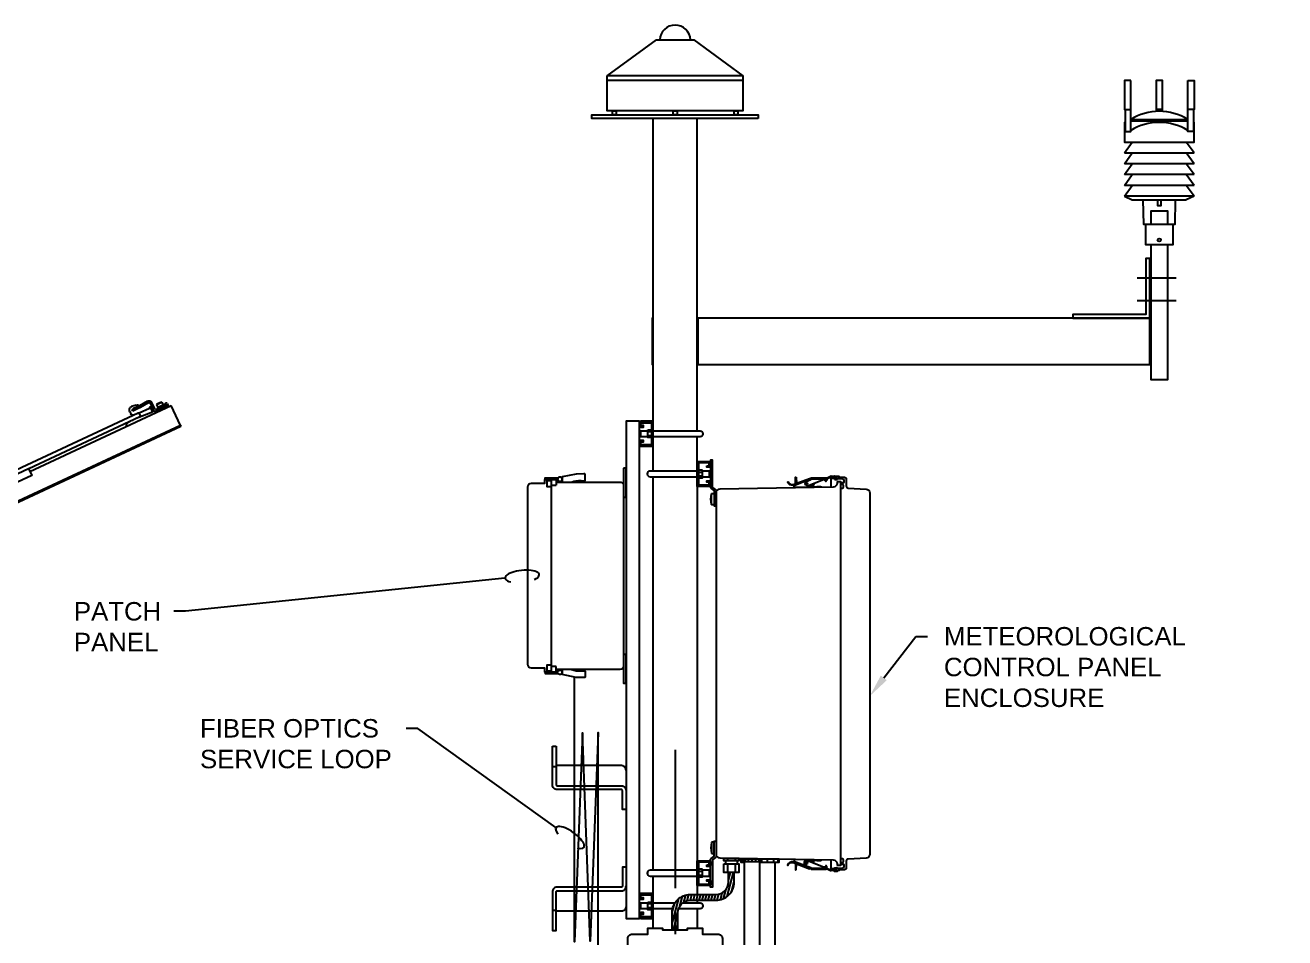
# Model space of a CAD drawing. Header units: feet. Extents: x -17 to 661, y -41 to 600.
# Drawn here: x 611.03 to 617.86, y 593.04 to 597.99 of the extents above; entities that cross this region are included whole.
import ezdxf
from ezdxf import colors
from ezdxf.entities.mleader import LeaderData, LeaderLine
from ezdxf.math import Vec2, Vec3

# ---------------------------------------------------------------- set-up
doc = ezdxf.new("R2010")
doc.units = ezdxf.units.FT
doc.header["$MEASUREMENT"] = 0
doc.linetypes.add('CENTER2', pattern=[1.125, 0.75, -0.125, 0.125, -0.125])
for name, color, linetype in [('E-ARRY-POST', 4, 'Continuous'), ('E-CABL-UG2', 142, 'GROUND_WIRE_G2'), ('E-COND-PVC', 4, 'Continuous'), ('E-DETL-MET', 7, 'Continuous'), ('E-DETL-MET-CAISO', 7, 'Continuous'), ('E-DETL-MET-COMBINED', 7, 'Continuous'), ('E-DIMS', 7, 'Continuous'), ('E-EQPM-HRDW', 16, 'Continuous'), ('E-EQPM-MET', 5, 'Continuous'), ('E-GRND', 3, 'Continuous'), ('E-INST', 44, 'Continuous'), ('G-ANNO-TEXT', 1, 'Continuous')]:
    doc.layers.add(name, color=color, linetype=linetype)
doc.styles.add('NEI-A', font='arial.ttf')
doc.styles.get("Standard").update_dxf_attribs({"font": 'arial.ttf'})
doc.linetypes.add('GROUND_WIRE_G2', pattern='A,1,-0.2,["G2",Standard,S=0.1,R=0,X=-0.1,Y=-0.05],-0.2', length=1.4)

# ---------------------------------------------------------------- blocks, each defined once
blk = doc.blocks.new('Equipment Callout Arrowhead .75')
at = {"color": 0}
blk.add_ellipse((-0.248, 0), major_axis=(0.743, 0), ratio=0.350959, start_param=-0.80282, end_param=3.944413, dxfattribs=at)

msp = doc.modelspace()

# ---------------------------------------------------------------- hatches: boundary and pattern name
at = {"layer": 'E-CABL-UG2', "linetype": 'Continuous'}
h = msp.add_hatch(dxfattribs=at)
h.set_pattern_fill('ANSI31', color=256, scale=0.125, angle=30)
h.set_pattern_definition([(75, (608.995275, 573.075524), (-0.015092591, 0.004044048), [])])
edge = h.paths.add_edge_path()
edge.add_arc((614.7803, 593.3404), 0.0677, -90, 0, ccw=False)
edge.add_line((614.7803, 593.2726), (614.6417, 593.2726))
edge.add_arc((614.6417, 593.1737), 0.099, 90, 180)
edge.add_line((614.5428, 593.1737), (614.5428, 593.0816))
edge.add_line((614.5428, 593.0816), (614.574, 593.0816))
edge.add_line((614.574, 593.0816), (614.574, 593.1737))
edge.add_arc((614.6417, 593.1737), 0.0677, 90, 180, ccw=False)
edge.add_line((614.6417, 593.2414), (614.7803, 593.2414))
edge.add_arc((614.7803, 593.3404), 0.099, 270, 360)
edge.add_line((614.8792, 593.3404), (614.8792, 593.3915))
edge.add_line((614.8792, 593.3915), (614.8479, 593.3915))
edge.add_line((614.8479, 593.3915), (614.848, 593.3404))

# ---------------------------------------------------------------- linework, layer by layer
at = {"layer": 'E-ARRY-POST', "color": 9}
for p, q in [((611.6477, 595.8834), (609.8712, 595.055)), ((611.6571, 595.8632), (611.0539, 595.5819))]:
    msp.add_line(p, q, dxfattribs=at)
for points in [[(611.0606, 595.5675), (611.826, 595.9245)], [(611.6374, 595.9274), (611.6117, 595.9191)], [(611.6538, 595.9228), (611.6189, 595.9065)], [(611.6972, 595.9484), (611.6538, 595.9228)], [(611.7022, 595.9394), (611.6589, 595.9134)], [(611.6592, 595.9157), (611.7015, 595.941)], [(611.7367, 595.8883), (611.7139, 595.9372)], [(611.7399, 595.9022), (611.7219, 595.9408)], [(611.7367, 595.8883), (611.8057, 595.9206)], [(611.747, 595.9297), (611.7753, 595.9429)], [(611.7478, 595.9318), (611.747, 595.9297)], [(611.747, 595.9297), (611.7545, 595.9136)], [(611.7733, 595.9437), (611.7478, 595.9318)], [(611.7478, 595.9059), (611.7916, 595.9263)], [(611.7878, 595.9275), (611.7508, 595.9102)], [(611.7511, 595.9047), (611.802, 595.9285)], [(611.7828, 595.9269), (611.7545, 595.9136)], [(611.7733, 595.9437), (611.7753, 595.9429)], [(611.7753, 595.9429), (611.7828, 595.9269)], [(611.7821, 595.9248), (611.7828, 595.9269)], [(611.7878, 595.9275), (611.7889, 595.9251)], [(611.7926, 595.9241), (611.7916, 595.9263)], [(611.7946, 595.9251), (611.7924, 595.9298)], [(611.802, 595.9285), (611.7946, 595.9251)], [(611.795, 595.9367), (611.7976, 595.9379)], [(611.8057, 595.9206), (611.802, 595.9285)], [(611.8045, 595.9354), (611.8125, 595.9182)], [(611.8764, 595.8164), (611.826, 595.9245)], [(611.6017, 595.8912), (611.6069, 595.88)], [(611.6148, 595.9025), (611.6296, 595.9073)], [(611.6185, 595.8946), (611.6148, 595.9025)], [(611.6178, 595.8964), (611.615, 595.9025)], [(611.6178, 595.8964), (611.6226, 595.8986)], [(611.6589, 595.9134), (611.6185, 595.8946)], [(611.6226, 595.8986), (611.6592, 595.9157)], [(611.6296, 595.9073), (611.6421, 595.9168)], [(611.6336, 595.852), (611.6324, 595.8514)], [(611.6334, 595.8521), (611.6336, 595.852)], [(611.725, 595.8888), (611.6371, 595.8536)], [(611.6421, 595.9168), (611.6452, 595.9125)], [(611.6452, 595.9125), (611.6572, 595.9163)], [(611.6519, 595.883), (611.6526, 595.8848)], [(611.6526, 595.8848), (611.7092, 595.9112)], [(611.6532, 595.8814), (611.6591, 595.8687)], [(611.7156, 595.9089), (611.725, 595.8888)], [(611.7508, 595.9102), (611.7519, 595.9078)], [(611.7566, 595.9129), (611.7545, 595.9136)], [(611.801, 595.9184), (611.7548, 595.8968)], [(611.8764, 595.8164), (604.0595, 592.1713)], [(611.8788, 595.8111), (610.12, 594.991)], [(611.6049, 595.8386), (611.5937, 595.8334)], [(611.6048, 595.8388), (611.6049, 595.8386)], [(611.6102, 595.8411), (611.609, 595.8406)], [(611.61, 595.8412), (611.6102, 595.8411)], [(611.6148, 595.8433), (611.6137, 595.8427)], [(611.6147, 595.8434), (611.6148, 595.8433)], [(611.6195, 595.8455), (611.6184, 595.8449)], [(611.6194, 595.8456), (611.6195, 595.8455)], [(611.6242, 595.8476), (611.623, 595.8471)], [(611.6241, 595.8478), (611.6242, 595.8476)], [(611.6289, 595.8498), (611.6277, 595.8493)], [(611.6287, 595.85), (611.6289, 595.8498)], [(611.8764, 595.8164), (611.8788, 595.8111)]]:
    msp.add_lwpolyline(points, dxfattribs=at)
at = {"layer": 'E-ARRY-POST', "color": 9, "extrusion": (0, 0, -1)}
for points in [[(-611.6374, 595.9274, 0.392321), (-611.6572, 595.9163)], [(-611.6972, 595.9484, 0.443147), (-611.7219, 595.9408)], [(-611.7022, 595.9394, 0.444538), (-611.7147, 595.9355)], [(-611.795, 595.9367, -0.414214), (-611.7924, 595.9298)], [(-611.8045, 595.9354, -0.414214), (-611.7976, 595.9379)], [(-611.6017, 595.8912, 0.416739), (-611.6117, 595.9191)], [(-611.6221, 595.8715, 0.319695), (-611.6069, 595.88)], [(-611.6368, 595.8537, 0.010149), (-611.6371, 595.8536)], [(-611.7399, 595.9022, -0.414214), (-611.7548, 595.8968)], [(-611.5861, 595.8126, 0.414214), (-611.5937, 595.8334)], [(-611.6088, 595.8406, 0.008899), (-611.609, 595.8406)], [(-611.6134, 595.8428, 0.009057), (-611.6137, 595.8427)], [(-611.6181, 595.845, 0.009057), (-611.6184, 595.8449)], [(-611.6228, 595.8472, 0.009069), (-611.623, 595.8471)], [(-611.6274, 595.8493, 0.01018), (-611.6277, 595.8493)], [(-611.6321, 595.8515, 0.010327), (-611.6324, 595.8514)]]:
    msp.add_lwpolyline(points, format="xyb", dxfattribs=at)
at = {"layer": 'E-ARRY-POST', "color": 9}
for points in [[(611.7139, 595.9372, 0.444706), (611.7015, 595.941)], [(611.6532, 595.8814, 0.414214), (611.6477, 595.8834)], [(611.6571, 595.8632, 0.414214), (611.6591, 595.8687)], [(611.7156, 595.9089, 1.585786), (611.7092, 595.9112)], [(611.7511, 595.9047, -0.414214), (611.7478, 595.9059)]]:
    msp.add_lwpolyline(points, format="xyb", dxfattribs=at)
at = {"layer": 'E-CABL-UG2', "linetype": 'Continuous', "flags": 128}
for points in [[(614.5428, 593.0816), (614.5428, 593.1737, -0.414214), (614.6417, 593.2726), (614.7803, 593.2726, 0.414214), (614.848, 593.3404), (614.8479, 593.3915)], [(614.574, 593.0816), (614.574, 593.1737, -0.414214), (614.6417, 593.2414), (614.7803, 593.2414, 0.414214), (614.8792, 593.3404), (614.8792, 593.3915)]]:
    msp.add_lwpolyline(points, format="xyb", dxfattribs=at)
at = {"layer": 'E-COND-PVC'}
for points in [[(614.8224, 593.469), (614.9047, 593.469), (614.9047, 593.4552), (614.8224, 593.4552)], [(614.8224, 593.4385), (614.9047, 593.4385), (614.9047, 593.3915), (614.8224, 593.3915)]]:
    msp.add_lwpolyline(points, close=True, dxfattribs=at)
for points in [[(614.843, 593.469), (614.843, 593.4552)], [(614.8841, 593.469), (614.8841, 593.4552)], [(615.0186, 593.4486), (615.1229, 593.4486), (615.1229, 593.4652), (614.9146, 593.4652), (614.9146, 593.4486), (614.9352, 593.4486)], [(614.9225, 593.4652), (614.9225, 593.4486)], [(614.9248, 593.4652), (614.9248, 593.4525), (615.0289, 593.4525), (615.0289, 593.4652)], [(614.9287, 593.4525), (614.9287, 593.4652)], [(614.94, 593.4525), (614.94, 593.4652)], [(614.9569, 593.4525), (614.9569, 593.4652)], [(614.9768, 593.4525), (614.9768, 593.4652)], [(614.9968, 593.4525), (614.9968, 593.4652)], [(615.0137, 593.4525), (615.0137, 593.4652)], [(615.025, 593.4525), (615.025, 593.4652)], [(615.0586, 593.4652), (615.0586, 593.4486)], [(615.0924, 593.4652), (615.0924, 593.4486)], [(615.115, 593.4652), (615.115, 593.4486)], [(614.8323, 593.4552), (614.8323, 593.4385)], [(614.8841, 593.4385), (614.8841, 593.3915)], [(614.8948, 593.4552), (614.8948, 593.4385)], [(614.9352, 591.9428), (614.9352, 593.4525)], [(615.0185, 593.4486), (615.0185, 593.4525)], [(615.0186, 591.8907), (615.0186, 593.4525)]]:
    msp.add_lwpolyline(points, dxfattribs=at)
at = {"layer": 'E-COND-PVC', "linetype": 'Continuous'}
for points in [[(614.843, 593.4385), (614.843, 593.3915)], [(615.1019, 591.8907), (615.1018, 593.4486)]]:
    msp.add_lwpolyline(points, dxfattribs=at)
at = {"layer": 'E-DETL-MET', "color": 3}
msp.add_lwpolyline([(614.6782, 593.2414), (614.6782, 593.2267)], dxfattribs=at)
at = {"layer": 'E-DETL-MET-CAISO', "color": 120, "linetype": 'Continuous'}
msp.add_lwpolyline([(614.1408, 592.3941), (614.1408, 594.1522), (614.0982, 593.0189), (614.0558, 594.149), (614.0133, 593.0157), (614.0133, 594.4516)], dxfattribs=at)
at = {"layer": 'E-DETL-MET-CAISO', "color": 5}
for points in [[(614.2928, 593.9467), (614.2928, 593.7339), (614.2728, 593.7339), (614.2728, 593.8367, 0.414214), (614.2678, 593.8417), (613.9185, 593.8417, -0.414214), (613.8935, 593.8667), (613.8935, 594.0764)], [(613.9135, 594.0764), (613.9135, 593.8667, 0.414214), (613.9185, 593.8617), (614.2678, 593.8617, -0.414214), (614.2928, 593.8367)], [(614.2928, 593.9467, 0.414214), (614.2678, 593.9717), (613.9135, 593.9717)], [(614.2928, 593.4203), (614.2728, 593.4203), (614.2728, 593.3174, -0.414214), (614.2678, 593.3124), (613.9185, 593.3124, 0.414214), (613.8935, 593.2874)], [(614.2928, 593.4203), (614.2928, 593.2074, -0.414214), (614.2678, 593.1824), (613.9135, 593.1824)], [(613.9135, 593.2874, -0.414214), (613.9185, 593.2924), (614.2678, 593.2924, 0.414214), (614.2928, 593.3174)]]:
    msp.add_lwpolyline(points, format="xyb", dxfattribs=at)
for points in [[(613.8935, 594.0764), (613.9135, 594.0764)], [(613.8935, 593.9664), (613.9135, 593.9664)], [(613.8935, 593.2874), (613.8935, 593.0777), (613.9135, 593.0777), (613.9135, 593.2874)], [(613.8935, 593.1877), (613.9135, 593.1877)]]:
    msp.add_lwpolyline(points, dxfattribs=at)
at = {"layer": 'E-DETL-MET-COMBINED', "color": 120, "linetype": 'Continuous'}
msp.add_lwpolyline([(614.1408, 592.3941), (614.1408, 594.1522), (614.0982, 593.0189), (614.0558, 594.149), (614.0133, 593.0157), (614.0133, 594.4516)], dxfattribs=at)
at = {"layer": 'E-DETL-MET-COMBINED', "color": 5}
for points in [[(614.2928, 593.9467), (614.2928, 593.7339), (614.2728, 593.7339), (614.2728, 593.8367, 0.414214), (614.2678, 593.8417), (613.9185, 593.8417, -0.414214), (613.8935, 593.8667), (613.8935, 594.0764)], [(613.9135, 594.0764), (613.9135, 593.8667, 0.414214), (613.9185, 593.8617), (614.2678, 593.8617, -0.414214), (614.2928, 593.8367)], [(614.2928, 593.9467, 0.414214), (614.2678, 593.9717), (613.9135, 593.9717)], [(614.2928, 593.4203), (614.2728, 593.4203), (614.2728, 593.3174, -0.414214), (614.2678, 593.3124), (613.9185, 593.3124, 0.414214), (613.8935, 593.2874)], [(614.2928, 593.4203), (614.2928, 593.2074, -0.414214), (614.2678, 593.1824), (613.9135, 593.1824)], [(613.9135, 593.2874, -0.414214), (613.9185, 593.2924), (614.2678, 593.2924, 0.414214), (614.2928, 593.3174)]]:
    msp.add_lwpolyline(points, format="xyb", dxfattribs=at)
for points in [[(613.8935, 594.0764), (613.9135, 594.0764)], [(613.8935, 593.9664), (613.9135, 593.9664)], [(613.8935, 593.2874), (613.8935, 593.0777), (613.9135, 593.0777), (613.9135, 593.2874)], [(613.8935, 593.1877), (613.9135, 593.1877)]]:
    msp.add_lwpolyline(points, dxfattribs=at)
at = {"layer": 'E-DIMS', "color": 7, "linetype": 'CENTER2', "flags": 128}
msp.add_lwpolyline([(614.5588, 594.057), (614.5588, 587.5129)], dxfattribs=at)
at = {"layer": 'E-EQPM-HRDW'}
for p, q in [((617.0633, 596.6165), (617.2758, 596.6165)), ((617.0633, 596.4944), (617.2758, 596.4944))]:
    msp.add_line(p, q, dxfattribs=at)
at = {"layer": 'E-EQPM-HRDW', "flags": 128}
msp.add_lwpolyline([(616.7155, 596.3978), (617.1322, 596.3978), (617.1322, 596.7212), (617.1113, 596.7212), (617.1113, 596.4186), (616.7155, 596.4186)], close=True, dxfattribs=at)
at = {"layer": 'E-EQPM-HRDW'}
msp.add_lwpolyline([(614.3657, 595.8389), (614.2928, 595.8389), (614.2928, 593.1434), (614.3657, 593.1434)], close=True, dxfattribs=at)
for points in [[(614.3657, 595.7113, 0.414214), (614.3735, 595.7035), (614.4386, 595.7035), (614.4386, 595.8389), (614.3735, 595.8389, 0.414214), (614.3657, 595.8311)], [(614.3657, 595.8155, 0.414214), (614.3735, 595.8077), (614.3865, 595.8077), (614.3865, 595.8155), (614.3735, 595.8155), (614.3735, 595.8311), (614.4308, 595.8311), (614.4308, 595.7113), (614.3735, 595.7113), (614.3735, 595.7269), (614.3865, 595.7269), (614.3865, 595.7348), (614.3735, 595.7348, 0.414214), (614.3657, 595.7269)], [(614.3657, 593.1512, 0.414214), (614.3735, 593.1434), (614.4386, 593.1434), (614.4386, 593.2788), (614.3735, 593.2788, 0.414214), (614.3657, 593.271)], [(614.3657, 593.2553, 0.414214), (614.3735, 593.2475), (614.3865, 593.2475), (614.3865, 593.2553), (614.3735, 593.2553), (614.3735, 593.271), (614.4308, 593.271), (614.4308, 593.1512), (614.3735, 593.1512), (614.3735, 593.1668), (614.3865, 593.1668), (614.3865, 593.1746), (614.3735, 593.1746, 0.414214), (614.3657, 593.1668)]]:
    msp.add_lwpolyline(points, format="xyb", dxfattribs=at)
at = {"layer": 'E-EQPM-HRDW', "color": 3}
for points in [[(614.4099, 595.7556), (614.3722, 595.7556), (614.3722, 595.7868), (614.4099, 595.7868)], [(614.4308, 595.7816), (614.4099, 595.7816)], [(614.4308, 595.7608), (614.4099, 595.7608)], [(614.686, 595.564), (614.7068, 595.564)], [(614.686, 595.5431), (614.7068, 595.5431)], [(614.7068, 595.5379), (614.7446, 595.5379), (614.7446, 595.5692), (614.7068, 595.5692)], [(614.686, 593.3989), (614.7068, 593.3989)], [(614.7068, 593.3729), (614.7446, 593.3729), (614.7446, 593.4041), (614.7068, 593.4041)], [(614.686, 593.3781), (614.7068, 593.3781)], [(614.4099, 593.1954), (614.3722, 593.1954), (614.3722, 593.2267), (614.4099, 593.2267)], [(614.4308, 593.2215), (614.4099, 593.2215)], [(614.4308, 593.2006), (614.4099, 593.2006)], [(614.5452, 593.1954), (614.4386, 593.1954), (614.4386, 593.2267), (614.5581, 593.2267)]]:
    msp.add_lwpolyline(points, dxfattribs=at)
for points in [[(614.4099, 595.792), (614.4308, 595.792), (614.4308, 595.7504), (614.4099, 595.7504)], [(614.7068, 595.5744), (614.686, 595.5744), (614.686, 595.5327), (614.7068, 595.5327)], [(614.7068, 593.4093), (614.686, 593.4093), (614.686, 593.3677), (614.7068, 593.3677)], [(614.4099, 593.2319), (614.4308, 593.2319), (614.4308, 593.1902), (614.4099, 593.1902)]]:
    msp.add_lwpolyline(points, close=True, dxfattribs=at)
for points in [[(614.4386, 595.7868), (614.6938, 595.7868, -1), (614.6938, 595.7556), (614.4386, 595.7556)], [(614.6782, 595.5692), (614.423, 595.5692, 1), (614.423, 595.5379), (614.6782, 595.5379)], [(614.6782, 593.4041), (614.423, 593.4041, 1), (614.423, 593.3729), (614.6782, 593.3729)]]:
    msp.add_lwpolyline(points, format="xyb", close=True, dxfattribs=at)
at = {"layer": 'E-EQPM-HRDW'}
for points in [[(614.7303, 595.5978), (614.7433, 595.5978), (614.7433, 595.6135), (614.686, 595.6135), (614.686, 595.4937), (614.7433, 595.4937), (614.7433, 595.5093), (614.7303, 595.5093), (614.7303, 595.5171), (614.7433, 595.5171, -0.414214), (614.7511, 595.5093), (614.7511, 595.4937, -0.414214), (614.7433, 595.4859), (614.6782, 595.4859), (614.6782, 595.6213), (614.7433, 595.6213, -0.414214), (614.7511, 595.6135), (614.7511, 595.5978, -0.414214), (614.7433, 595.59), (614.7303, 595.59)], [(614.7303, 593.4328), (614.7433, 593.4328), (614.7433, 593.4484), (614.686, 593.4484), (614.686, 593.3286), (614.7433, 593.3286), (614.7433, 593.3442), (614.7303, 593.3442), (614.7303, 593.352), (614.7433, 593.352, -0.414214), (614.7511, 593.3442), (614.7511, 593.3286, -0.414214), (614.7433, 593.3208), (614.6782, 593.3208), (614.6782, 593.4562), (614.7433, 593.4562, -0.414214), (614.7511, 593.4484), (614.7511, 593.4328, -0.414214), (614.7433, 593.425), (614.7303, 593.425)]]:
    msp.add_lwpolyline(points, format="xyb", close=True, dxfattribs=at)
at = {"layer": 'E-EQPM-HRDW', "color": 3}
msp.add_lwpolyline([(614.5996, 593.2267), (614.6938, 593.2267, -1), (614.6938, 593.1954), (614.5776, 593.1954)], format="xyb", dxfattribs=at)
at = {"layer": 'E-EQPM-MET', "color": 44}
for p, q in [((617.2003, 597.5304), (617.1669, 597.5304)), ((617.0287, 597.4766), (617.3384, 597.4766)), ((617.0287, 597.4678), (617.3384, 597.4678)), ((616.9953, 597.2943), (617.0371, 597.3528)), ((616.9953, 597.2943), (617.3719, 597.2943)), ((616.9953, 597.2358), (617.0371, 597.2943)), ((617.3719, 597.2943), (617.3301, 597.3528)), ((617.3719, 597.2358), (617.3301, 597.2943)), ((617.3719, 597.2358), (616.9953, 597.2358)), ((616.9953, 597.1773), (617.0371, 597.2358)), ((617.3719, 597.1773), (617.3301, 597.2358)), ((617.3719, 597.1773), (616.9953, 597.1773)), ((616.9953, 597.1187), (617.0371, 597.1773)), ((617.3719, 597.1187), (617.3301, 597.1773)), ((617.3719, 597.1187), (616.9953, 597.1187)), ((616.9953, 597.0602), (617.0371, 597.1187)), ((617.3719, 597.0602), (617.3301, 597.1187)), ((617.3719, 597.0602), (616.9953, 597.0602)), ((616.9953, 597.0602), (617.0371, 597.0393)), ((617.0371, 597.0393), (617.3301, 597.0393)), ((617.3719, 597.0602), (617.3301, 597.0393))]:
    msp.add_line(p, q, dxfattribs=at)
at = {"layer": 'E-EQPM-MET', "color": 3}
for p, q in [((617.1322, 596.3978), (614.6786, 596.3978)), ((614.6786, 596.1478), (617.1322, 596.1478))]:
    msp.add_line(p, q, dxfattribs=at)
at = {"layer": 'E-EQPM-MET', "color": 5}
for p, q in [((613.9144, 595.5231), (613.9144, 595.4935)), ((615.4029, 595.5392), (615.4025, 595.4817)), ((615.4025, 593.4603), (615.4029, 593.4029))]:
    msp.add_line(p, q, dxfattribs=at)
at = {"layer": 'E-EQPM-MET', "color": 44}
for points in [[(614.1911, 597.7131), (614.4573, 597.9082), (614.6599, 597.9082), (614.9261, 597.7131), (614.9261, 597.6874), (614.1911, 597.6874)], [(614.2393, 597.502), (614.2185, 597.502), (614.2185, 597.5228), (614.2393, 597.5228)], [(614.569, 597.502), (614.5482, 597.502), (614.5482, 597.5228), (614.569, 597.5228)], [(614.8987, 597.502), (614.8779, 597.502), (614.8779, 597.5228), (614.8987, 597.5228)]]:
    msp.add_lwpolyline(points, close=True, dxfattribs=at)
for points, elevation in [([(614.9261, 597.7131), (614.1911, 597.7131)], -35.8986), ([(614.9261, 597.6874), (614.9261, 597.5228), (614.1911, 597.5228), (614.1911, 597.6874)], 35.8986)]:
    msp.add_lwpolyline(points, dxfattribs=dict(at, elevation=elevation))
for points in [[(617.0287, 597.6876), (616.9953, 597.6876), (616.9953, 597.5304), (617.0287, 597.5304)], [(616.9986, 597.5304), (616.9986, 597.41), (617.0287, 597.41), (617.0287, 597.6876)], [(617.2003, 597.5198), (617.2003, 597.6876), (617.1669, 597.6876), (617.1669, 597.5198)], [(617.3384, 597.6876), (617.3719, 597.6876), (617.3719, 597.5304), (617.3384, 597.5304)], [(617.3686, 597.5304), (617.3686, 597.41), (617.3384, 597.41), (617.3384, 597.6876)], [(616.9986, 597.4602), (616.9953, 597.4602), (616.9953, 597.3528), (617.3719, 597.3528), (617.3719, 597.4602), (617.3686, 597.4602)], [(617.2706, 597.0393), (617.2673, 596.906), (617.0999, 596.906), (617.0965, 597.0393)], [(617.1731, 597.0393), (617.1731, 597.0097), (617.1941, 597.0097), (617.1941, 597.0393)], [(617.1398, 596.906), (617.1398, 596.981), (617.2273, 596.981), (617.2273, 596.906)], [(617.1086, 596.906), (617.1086, 596.7976), (617.2586, 596.7976), (617.2586, 596.906)], [(617.2273, 596.7976), (617.2273, 596.0645), (617.1398, 596.0645), (617.1398, 596.7976)]]:
    msp.add_lwpolyline(points, dxfattribs=at)
at = {"layer": 'E-EQPM-MET', "color": 16}
msp.add_lwpolyline([(615.0094, 597.4811), (614.1078, 597.4811), (614.1078, 597.502), (615.0094, 597.502)], close=True, dxfattribs=at)
at = {"layer": 'E-EQPM-MET', "color": 3, "flags": 128}
for points in [[(614.5169, 597.4811), (614.4386, 597.4811), (614.4386, 595.5692)], [(614.6786, 595.7868), (614.6786, 597.4811), (614.6003, 597.4811)], [(614.6782, 595.5692), (614.6786, 595.7556)]]:
    msp.add_lwpolyline(points, dxfattribs=at)
at = {"layer": 'E-EQPM-MET', "color": 3}
for points in [[(614.4386, 596.3978), (614.4336, 596.3978), (614.4336, 596.1478), (614.4386, 596.1478)], [(614.6836, 596.1478), (614.6836, 596.3978)], [(617.1322, 596.1478), (617.1322, 596.3978)], [(614.4386, 595.5379), (614.4386, 593.4041)], [(614.6782, 595.5379), (614.6782, 593.4041)], [(614.4386, 593.3729), (614.4386, 593.0902)], [(614.6782, 593.3729), (614.6782, 593.2726)], [(614.6782, 593.1954), (614.6782, 593.0902)]]:
    msp.add_lwpolyline(points, dxfattribs=at)
at = {"layer": 'E-EQPM-MET', "color": 5}
for points in [[(614.2794, 595.5847), (614.2794, 594.4181), (614.2928, 594.4181), (614.2928, 594.5747), (614.2794, 594.5747)], [(614.2794, 595.4281), (614.2928, 595.4281), (614.2928, 595.5847), (614.2794, 595.5847)], [(613.8535, 595.5222), (613.8535, 595.5324), (613.924, 595.5324)], [(613.8886, 595.517), (613.8628, 595.517), (613.8628, 595.4858), (613.8886, 595.4858)], [(613.9213, 595.5231), (613.9144, 595.5231)], [(615.289, 595.5236), (615.29, 595.521)], [(615.2967, 595.526), (615.368, 595.5264)], [(613.8886, 595.4935), (613.9144, 595.4935)], [(614.7563, 595.388), (614.7563, 595.4447)], [(615.2805, 595.4824), (615.2805, 595.4796)], [(615.2888, 595.4856), (615.309, 595.4856)], [(615.309, 595.4828), (615.3089, 595.4949)], [(615.309, 595.4801), (615.309, 595.4828), (615.3519, 595.4831), (615.3519, 595.4809)], [(613.8886, 594.517), (613.8628, 594.517), (613.8628, 594.4858), (613.8886, 594.4858)], [(613.9144, 594.5093), (613.8886, 594.5093)], [(613.9213, 594.4797), (613.9144, 594.4797), (613.9144, 594.5093)], [(613.8535, 594.4806), (613.8535, 594.4704), (613.924, 594.4704)], [(613.8886, 594.4806), (613.9144, 594.4806)], [(614.7563, 593.5541), (614.7563, 593.4974)], [(615.2805, 593.4597), (615.2805, 593.4625)], [(615.309, 593.462), (615.309, 593.4593), (615.3519, 593.459), (615.3519, 593.4612)], [(615.2888, 593.4565), (615.309, 593.4565)], [(615.289, 593.4184), (615.29, 593.421)], [(615.2967, 593.4161), (615.368, 593.4157)], [(615.309, 593.4593), (615.3089, 593.4471)]]:
    msp.add_lwpolyline(points, dxfattribs=at)
for points in [[(614.7804, 595.4647, 0.244698), (614.7782, 595.4688), (614.7632, 595.4793, -0.244698), (614.7611, 595.4834), (614.7611, 595.6288), (614.7511, 595.6288), (614.7511, 595.4782, 0.244698), (614.7532, 595.4741), (614.7682, 595.4636, -0.244698), (614.7704, 595.4595), (614.7704, 595.3798), (614.7804, 595.3798)], [(613.9144, 595.5222), (613.8511, 595.5222), (613.8511, 595.5023), (613.7786, 595.5023, 0.414214), (613.7586, 595.4823), (613.7586, 594.5223, 0.414214), (613.7786, 594.5023), (613.8511, 594.5023), (613.8511, 594.4806), (613.8886, 594.4806), (613.8886, 595.5222)], [(613.9974, 595.5098, -0.097615), (614.0487, 595.5177), (614.0669, 595.5162, 0.400988), (614.0709, 595.5189), (614.0709, 595.5504, 0.437445), (614.0675, 595.5535), (614.0631, 595.5537), (614.0225, 595.5531), (613.9464, 595.5375), (613.9464, 595.5098)], [(614.7804, 593.4917, 0.409111), (614.8008, 593.4708), (615.4162, 593.4601, -0.409111), (615.4366, 593.4393), (615.4366, 593.4366, 0.409111), (615.4417, 593.4314), (615.4575, 593.4312), (615.4575, 595.5109), (615.4417, 595.5106, 0.409111), (615.4366, 595.5055), (615.4366, 595.5028, -0.409111), (615.4162, 595.482), (614.8008, 595.4712, 0.409111), (614.7804, 595.4504)], [(615.2006, 595.4922, -0.360803), (615.1677, 595.5095), (615.1711, 595.5109, 0.354245), (615.1993, 595.4957)], [(615.3761, 595.5276, 0.183578), (615.3727, 595.5289), (615.3684, 595.5288), (615.3684, 595.5287, -0.306814), (615.3637, 595.5218), (615.2756, 595.4866), (615.2657, 595.5113), (615.2952, 595.5231, 0.306814), (615.2967, 595.5254), (615.2967, 595.5322), (615.3728, 595.5326, -0.224564), (615.3795, 595.5294)], [(615.4474, 595.5369), (615.4475, 595.539), (615.405, 595.5413, 0.131652), (615.4012, 595.5404), (615.3665, 595.5228), (615.3683, 595.5195), (615.4029, 595.5371)], [(615.4575, 595.5064), (615.4707, 595.5066, 0.409111), (615.4758, 595.5118), (615.4758, 595.5176, 0.39896), (615.4684, 595.5253), (615.4029, 595.5288), (615.4029, 595.5392), (615.4763, 595.5354, -0.39896), (615.4862, 595.5249), (615.4862, 595.4874, 0.39896), (615.4961, 595.477), (615.594, 595.4719, -0.39896), (615.6137, 595.4511), (615.6137, 593.491, -0.39896), (615.594, 593.4702), (615.4961, 593.4651, 0.39896), (615.4862, 593.4546), (615.4862, 593.4171, -0.39896), (615.4763, 593.4067), (615.4029, 593.4029), (615.4029, 593.4133), (615.4684, 593.4167, 0.39896), (615.4758, 593.4245), (615.4758, 593.4303, 0.409111), (615.4707, 593.4355), (615.4575, 593.4357)], [(613.9144, 595.5098), (614.2594, 595.5098, -0.414214), (614.2794, 595.4898)], [(614.7804, 595.4647), (614.7804, 593.4774, -0.244698), (614.7782, 593.4733), (614.7632, 593.4628, 0.244698), (614.7611, 593.4587), (614.7611, 593.3132), (614.7511, 593.3132), (614.7511, 593.4639, -0.244698), (614.7532, 593.468), (614.7682, 593.4785, 0.244698), (614.7704, 593.4826), (614.7704, 593.5622), (614.7804, 593.5622)], [(614.7704, 595.388, -0.414214), (614.7679, 595.3855), (614.7588, 595.3855, -0.454376), (614.7563, 595.388, -0.125337), (614.7563, 595.4447, -0.414214), (614.7588, 595.4472), (614.7679, 595.4472, -0.414214), (614.7704, 595.4447)], [(615.3101, 595.5004), (615.3101, 595.4989, -0.310158), (615.3053, 595.4919), (615.2796, 595.4821, -0.087489), (615.2771, 595.4816), (615.2105, 595.4803, -0.315299), (615.2034, 595.4851), (615.2015, 595.4899)], [(615.4575, 595.4766), (615.4665, 595.4767, 0.409111), (615.4716, 595.4819), (615.4716, 595.4906, 0.409111), (615.4665, 595.4958), (615.4575, 595.4959)], [(614.2794, 594.513, -0.414214), (614.2594, 594.493), (613.9144, 594.493)], [(613.9974, 594.493, 0.097615), (614.0487, 594.4851), (614.0669, 594.4866, -0.400988), (614.0709, 594.4839), (614.0709, 594.4524, -0.437445), (614.0675, 594.4493), (614.0631, 594.4491), (614.0225, 594.4497), (613.9464, 594.4653), (613.9464, 594.493)], [(614.7704, 593.5541, 0.414214), (614.7679, 593.5566), (614.7588, 593.5566, 0.454376), (614.7563, 593.5541, 0.125337), (614.7563, 593.4974, 0.414214), (614.7588, 593.4949), (614.7679, 593.4949, 0.414214), (614.7704, 593.4974)], [(615.3101, 593.4417), (615.3101, 593.4431, 0.310158), (615.3053, 593.4501), (615.2796, 593.46, 0.087489), (615.2771, 593.4605), (615.2105, 593.4618, 0.315299), (615.2034, 593.4569), (615.2015, 593.4522)], [(615.4575, 593.4461), (615.4665, 593.4463, 0.409111), (615.4716, 593.4515), (615.4716, 593.4602, 0.409111), (615.4665, 593.4653), (615.4575, 593.4655)], [(615.2006, 593.4498, 0.360803), (615.1677, 593.4326), (615.1711, 593.4312, -0.354245), (615.1993, 593.4463)], [(615.4474, 593.4052), (615.4475, 593.403), (615.405, 593.4008, -0.131652), (615.4012, 593.4016), (615.3665, 593.4193), (615.3683, 593.4226), (615.4029, 593.405)]]:
    msp.add_lwpolyline(points, format="xyb", dxfattribs=at)
for points in [[(613.9325, 595.5137), (613.9464, 595.5137), (613.9464, 595.5273, 0.394677), (613.9325, 595.5362, 1)], [(615.3731, 595.5144), (615.3771, 595.5214, 0.152587), (615.3778, 595.5243), (615.3812, 595.5261, -0.195981), (615.3804, 595.5195), (615.3764, 595.5126)], [(615.4207, 595.5404), (615.4207, 595.5408, -0.414214), (615.4229, 595.5428), (615.4396, 595.5419, -0.414214), (615.4415, 595.5398), (615.4415, 595.5393)], [(615.4236, 595.5277), (615.4235, 595.5263, 0.414214), (615.4255, 595.5241), (615.4351, 595.5236, 0.414214), (615.4372, 595.5255), (615.4373, 595.527)], [(615.3275, 595.4829), (615.3275, 595.4833, -0.414214), (615.3296, 595.4854), (615.3462, 595.4855, -0.414214), (615.3483, 595.4835), (615.3483, 595.483)], [(613.9325, 594.4891), (613.9464, 594.4891), (613.9464, 594.4755, -0.394677), (613.9325, 594.4666, -1)], [(615.2756, 593.4555, 1), (615.2657, 593.4307), (615.2952, 593.419, -0.306814), (615.2967, 593.4166), (615.2967, 593.4098), (615.3728, 593.4095, 0.224564), (615.3795, 593.4127), (615.3761, 593.4144, -0.183578), (615.3727, 593.4132), (615.3684, 593.4132), (615.3684, 593.4133, 0.306814), (615.3637, 593.4203)], [(615.3275, 593.4591), (615.3275, 593.4587, 0.414214), (615.3296, 593.4566), (615.3462, 593.4565, 0.414214), (615.3483, 593.4586), (615.3483, 593.459)], [(615.3731, 593.4276), (615.3771, 593.4207, -0.152587), (615.3778, 593.4178), (615.3812, 593.416, 0.195981), (615.3804, 593.4225), (615.3764, 593.4295)], [(615.4207, 593.4016), (615.4207, 593.4012, 0.414214), (615.4229, 593.3992), (615.4396, 593.4001, 0.414214), (615.4415, 593.4023), (615.4415, 593.4027)], [(615.4236, 593.4144), (615.4235, 593.4158, -0.414214), (615.4255, 593.418), (615.4351, 593.4185, -0.414214), (615.4372, 593.4165), (615.4373, 593.4151)]]:
    msp.add_lwpolyline(points, format="xyb", close=True, dxfattribs=at)
for points in [[(615.1993, 595.4957), (615.2868, 595.5295), (615.289, 595.5236), (615.2015, 595.4899)], [(615.2158, 595.5364), (615.216, 595.5022), (615.2122, 595.5007), (615.212, 595.5364)], [(615.1993, 593.4463), (615.2868, 593.4126), (615.289, 593.4184), (615.2015, 593.4522)], [(615.2158, 593.4056), (615.216, 593.4399), (615.2122, 593.4413), (615.212, 593.4057)]]:
    msp.add_lwpolyline(points, close=True, dxfattribs=at)
at = {"layer": 'E-EQPM-MET', "color": 44}
msp.add_circle((617.1836, 596.8224), 0.00893, dxfattribs=at)
at = {"layer": 'E-EQPM-MET', "color": 5}
for centre in [(615.2706, 595.499), (615.2706, 593.4431)]:
    msp.add_circle(centre, 0.00667, dxfattribs=at)
at = {"layer": 'E-EQPM-MET', "color": 44}
for centre, radius, start, end in [((614.5586, 597.904), 0.0833, 2.86598, 177.13402), ((617.1836, 597.2238), 0.2964, 58.50548, 121.49452), ((617.1836, 597.1638), 0.2964, 58.50548, 121.49452)]:
    msp.add_arc(centre, radius, start, end, dxfattribs=at)
at = {"layer": 'E-GRND', "color": 6, "flags": 128}
msp.add_lwpolyline([(614.5428, 592.8657), (614.3263, 592.8657, -0.414214), (614.3022, 592.8898), (614.3022, 593.0339, -0.414214), (614.3263, 593.0581), (614.4099, 593.0581), (614.4099, 593.0902), (614.4909, 593.0902), (614.4909, 593.0816), (614.6262, 593.0816), (614.6262, 593.0902), (614.7071, 593.0902), (614.7071, 593.0581), (614.7907, 593.0581, -0.414214), (614.8149, 593.0339), (614.8149, 592.8898, -0.414214), (614.7907, 592.8657), (614.574, 592.8657)], format="xyb", dxfattribs=at)
at = {"layer": 'E-INST', "color": 7}
msp.add_lwpolyline([(610.9023, 595.5126), (611.0534, 595.583), (611.071, 595.5453), (610.9199, 595.4748)], close=True, dxfattribs=at)

# ---------------------------------------------------------------- leaders
at = {"layer": 'G-ANNO-TEXT'}
ml = msp.add_multileader_mtext('Standard', dxfattribs=at)
ml.set_content('PATCH PANEL', color=256, style='NEI-A')
ml.set_leader_properties()
ml.set_arrow_properties(name='Equipment Callout Arrowhead .75')
ml.build(insert=Vec2(0, 0))
ml.multileader.update_dxf_attribs({"dogleg_length": 0.0625, "arrow_head_size": 0.125})
ctx = ml.context
ctx.base_point, ctx.char_height, ctx.arrow_head_size, ctx.landing_gap_size, ctx.plane_origin = Vec3(611.2092, 594.8087), 0.1, 0.125, 0.09, Vec3(613.7457, 594.2803)
notes = []
notes.append((ctx, [(0, (1, 1, 0), (611.9032, 594.8087), (-1, 0), 0.0625, [(0, [(613.7599, 595.0014)], 0, [])])]))
ctx.mtext.insert, ctx.mtext.width, ctx.mtext.flow_direction = Vec3(611.2992, 594.8587), 0.913594, 5
ml = msp.add_multileader_mtext('Standard', dxfattribs=at)
ml.set_content('METEOROLOGICAL CONTROL PANEL ENCLOSURE', color=256, style='NEI-A')
ml.set_leader_properties()
ml.build(insert=Vec2(0, 0))
ml.multileader.update_dxf_attribs({"dogleg_length": 0.0625, "arrow_head_size": 0.125})
ctx = ml.context
ctx.base_point, ctx.char_height, ctx.arrow_head_size, ctx.landing_gap_size, ctx.plane_origin = Vec3(615.9262, 594.6723), 0.1, 0.125, 0.09, Vec3(616.3508, 594.6033)
notes.append((ctx, [(1, (1, 1, 0), (615.8637, 594.6723), (1, 0), 0.0625, [(0, [(615.6137, 594.3485)], 0, [])])]))
ctx.mtext.insert, ctx.mtext.width, ctx.mtext.flow_direction = Vec3(616.0162, 594.7232), 1.848003, 5
ml = msp.add_multileader_mtext('Standard', dxfattribs=at)
ml.set_content('FIBER OPTICS SERVICE LOOP', color=256, style='NEI-A')
ml.set_leader_properties()
ml.set_arrow_properties(name='Equipment Callout Arrowhead .75')
ml.build(insert=Vec2(0, 0))
ml.multileader.update_dxf_attribs({"dogleg_length": 0.0625, "arrow_head_size": 0.125})
ctx = ml.context
ctx.base_point, ctx.char_height, ctx.arrow_head_size, ctx.landing_gap_size, ctx.plane_origin = Vec3(611.8927, 594.1732), 0.1, 0.125, 0.09, Vec3(622.917, 592.0202)
notes.append((ctx, [(0, (1, 1, 0), (613.1631, 594.1732), (-1, 0), 0.0625, [(0, [(614.014, 593.5635)], 0, [])])]))
ctx.mtext.insert, ctx.mtext.width, ctx.mtext.flow_direction = Vec3(611.9827, 594.2241), 1.132297, 5
for ctx, leaders in notes:
    for number, flags, end, landing, length, lines in leaders:
        leader = LeaderData()
        leader.index, (leader.has_last_leader_line, leader.has_dogleg_vector, leader.attachment_direction) = number, flags
        leader.last_leader_point, leader.dogleg_vector, leader.dogleg_length = Vec3(end), Vec3(landing), length
        for number, points, colour, breaks in lines:
            line = LeaderLine()
            line.index, line.vertices, line.color, line.breaks = number, Vec3.list(points), colors.encode_raw_color(colour), breaks
            leader.lines.append(line)
        ctx.leaders.append(leader)

doc.saveas('drawing.dxf')
